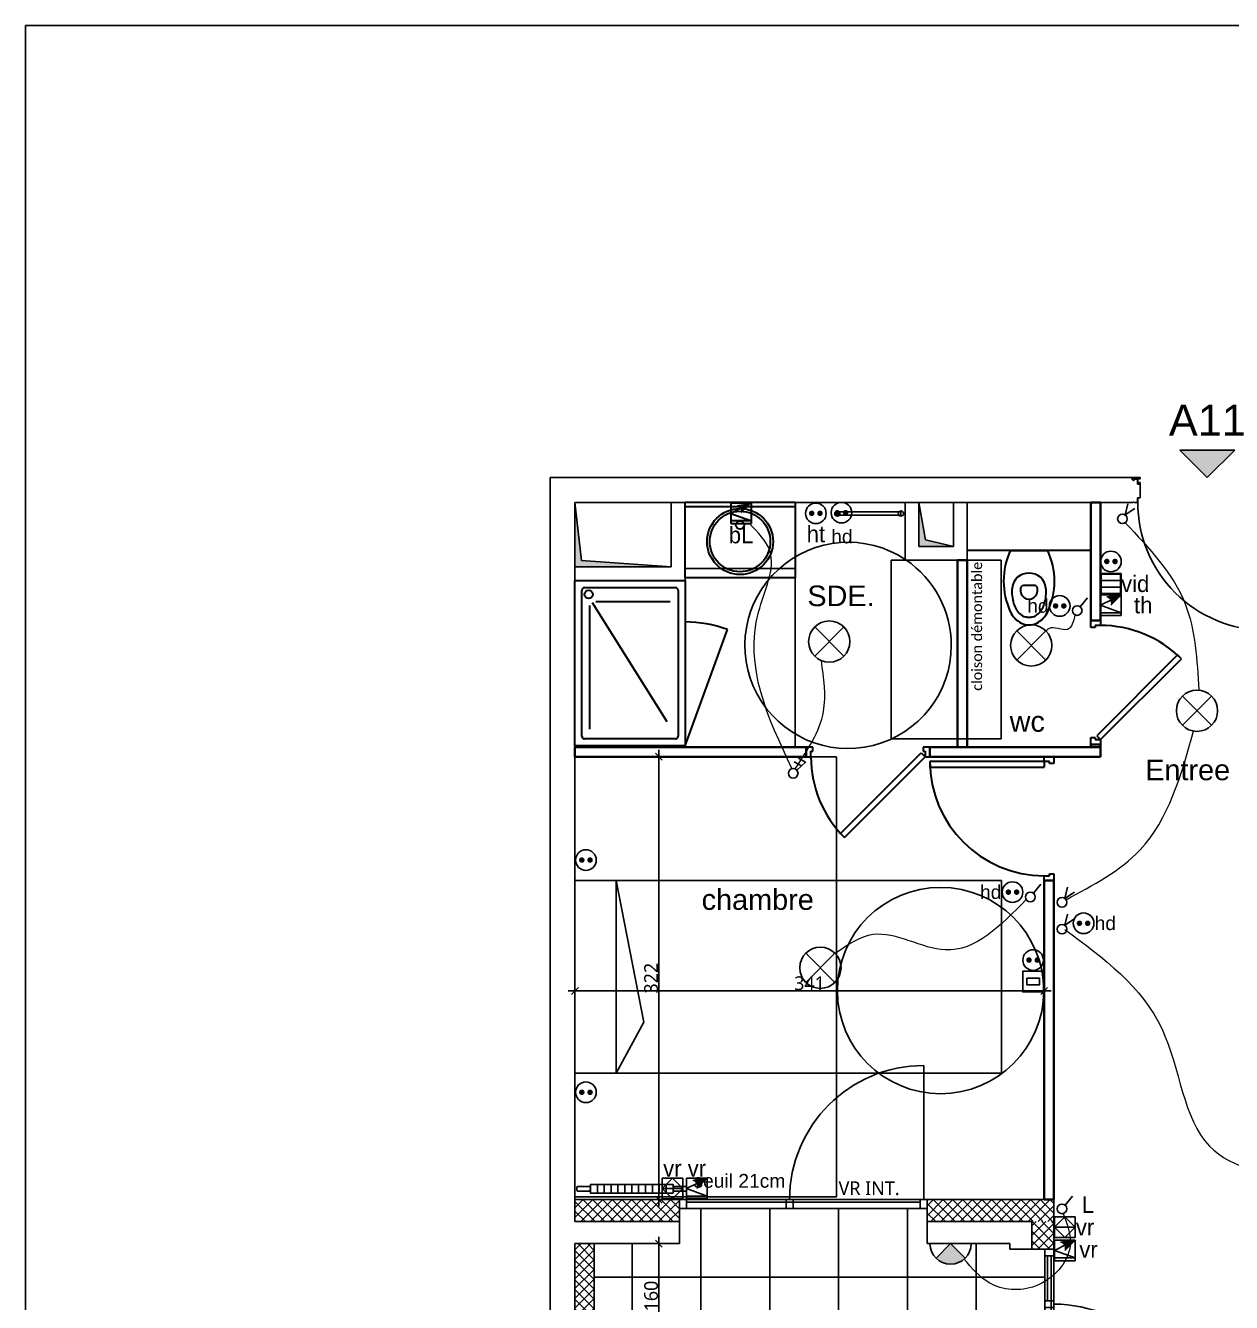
# Model space of a CAD drawing. Header units: centimetres. Extents: x -1838 to 162, y -111 to 1332.
# Drawn here: x -1838 to -961, y 403 to 1332 of the extents above; entities that cross this region are included whole.
import ezdxf

# ---------------------------------------------------------------- set-up
doc = ezdxf.new("R2010")
doc.units = ezdxf.units.CM
for name, color, linetype, lineweight in [('CHAUFFAGE_CHAUFFAGE_MOD', 102, 'Continuous', 25), ('CLOISONS_CLOISONS72_MOD', 114, 'Continuous', 35), ('COTATIONS_COTATIONS_MOD', 7, 'Continuous', 35), ('ELECTRICITE_APPEXT_MOD', 102, 'Continuous', 25), ('ELECTRICITE_INTERDOUBLE_MOD', 102, 'Continuous', 25), ('ELECTRICITE_INTERLUM_MOD', 102, 'Continuous', 25), ('ELECTRICITE_INTERSIMPLE_MOD', 102, 'Continuous', 25), ('ELECTRICITE_INTERVV_MOD', 102, 'Continuous', 25), ('ELECTRICITE_LIAISONS_MOD', 102, 'Continuous', 25), ('ELECTRICITE_LUM_MOD', 102, 'Continuous', 25), ('ELECTRICITE_PRISES16A_MOD', 102, 'Continuous', 25), ('ELECTRICITE_PRISES16AHT_MOD', 102, 'Continuous', 25), ('ELECTRICITE_PRISESTEL_MOD', 102, 'Continuous', 25), ('ELECTRICITE_VIDEOPHONE_MOD', 102, 'Continuous', 25), ('ELECTRICITE_VOLETROULRADIO_MOD', 102, 'Continuous', 25), ('FDPLAN_FDPLAN_FIX', 8, 'Continuous', 25), ('MENUISERIES_PORTES_MOD', 114, 'Continuous', 30), ('PLOMBERIE_BAC_80120_MOD', 114, 'Continuous', 30), ('PLOMBERIE_MEUBLEVASQUE_MOD', 114, 'Continuous', 30), ('PLOMBERIE_THERMO_MOD', 114, 'Continuous', 25), ('PLOMBERIE_WCSUSP_MOD', 114, 'Continuous', 30)]:
    doc.layers.add(name, color=color, linetype=linetype, lineweight=lineweight)
doc.layers.add('ELECTRICITE_PRISE16AHAND_MOD', color=102, linetype='Continuous')
doc.styles.add('Arial', font='arial.ttf', dxfattribs={"height": 10})
doc.styles.add('Arial_1', font='arial.ttf', dxfattribs={"height": 7.5})
doc.styles.add('Calibri', font='calibri.ttf', dxfattribs={"height": 7.5})
doc.styles.add('prlm-elec-cfa', font='comic.ttf', dxfattribs={"height": 0.12})
doc.styles.add('prlm-elec-cfo', font='comic.ttf', dxfattribs={"height": 0.12})
doc.styles.add('Trebuchet MS', font='trebuc.ttf', dxfattribs={"height": 10})
doc.dimstyles.new('Cotes_linéaires_1', dxfattribs={"dimscale": 30.48, "dimtxt": 0.103095, "dimasz": 0.164042, "dimexe": 0.164042, "dimexo": 0.0625, "dimgap": 0.016404, "dimtad": 1, "dimdec": 0, "dimlfac": 100, "dimzin": 0, "dimdsep": 46, "dimtxsty": 'Trebuchet MS', "dimblk1": 'OBLIQUE', "dimblk2": 'OBLIQUE', "dimsah": 1, "dimcen": 0.09, "dimdle": 0.164042, "dimazin": 0, "dimtfac": 1, "dimtdec": 4, "dimtix": 1, "dimtmove": 0, "dimatfit": 3, "dimfxl": 1, "dimtvp": 1, "dimtolj": 1, "dimtzin": 0, "dimarcsym": 0})
doc.dimstyles.new('Cotes_linéaires_6', dxfattribs={"dimscale": 30.48, "dimtxt": 0.103095, "dimasz": 0.164042, "dimexe": 0.164042, "dimexo": 0.0625, "dimgap": 0.016404, "dimtad": 1, "dimdec": 0, "dimlfac": 100, "dimzin": 0, "dimdsep": 46, "dimtxsty": 'Trebuchet MS', "dimblk1": 'OBLIQUE', "dimblk2": 'OBLIQUE', "dimsah": 1, "dimcen": 0.09, "dimdle": 0.164042, "dimazin": 0, "dimtfac": 1, "dimtdec": 4, "dimtix": 1, "dimtmove": 0, "dimatfit": 3, "dimfxl": 1, "dimtvp": 1, "dimtolj": 1, "dimtzin": 0, "dimarcsym": 0})

# ---------------------------------------------------------------- blocks, each defined once
blk = doc.blocks.new('HB-Simple - 930 x 2040 mm-366041-A_B-Niveau 1 - 1_50')
at = {"layer": 'FDPLAN_FDPLAN_FIX'}
for p, q in [((-0.4995, 0.08), (-0.4955, 0.076)), ((-0.4955, 0.078), (-0.4975, 0.08)), ((-0.4935, 0.08), (-0.4955, 0.078)), ((-0.4955, 0.076), (-0.4915, 0.08)), ((-0.4665, 0.08), (-0.4665, 0.078)), ((-0.4665, 0.053), (-0.4485, 0.053)), ((-0.465, 0.055), (-0.465, 0.08)), ((-0.4475, 0.055), (-0.465, 0.055)), ((-0.4485, 0.053), (-0.4485, 0.043)), ((-0.4465, 0.054), (-0.4475, 0.055)), ((-0.4465, -0.049), (-0.4465, 0.054)), ((0.4475, 0.055), (0.4465, 0.054)), ((0.4465, 0.054), (0.4465, -0.049)), ((0.465, 0.055), (0.4475, 0.055)), ((0.4485, 0.043), (0.4485, 0.053)), ((0.4485, 0.053), (0.4665, 0.053)), ((0.465, 0.08), (0.465, 0.055)), ((0.4665, 0.078), (0.4665, 0.08)), ((0.4915, 0.08), (0.4955, 0.076)), ((0.4955, 0.078), (0.4935, 0.08)), ((0.4955, 0.076), (0.4995, 0.08)), ((0.4975, 0.08), (0.4955, 0.078)), ((-0.4665, -0.09), (-0.4655, -0.09)), ((-0.4655, -0.09), (-0.465, -0.089)), ((-0.465, -0.089), (-0.465, -0.058)), ((-0.4485, -0.05), (-0.4475, -0.05)), ((-0.4475, -0.05), (-0.4465, -0.049)), ((0.425, -0.09), (0.465, -0.09)), ((0.425, -1.02), (0.425, -0.09)), ((0.4465, -0.049), (0.4475, -0.05)), ((0.4475, -0.05), (0.4485, -0.05)), ((0.465, -0.058), (0.465, -0.089)), ((0.465, -0.089), (0.4655, -0.09)), ((0.465, -0.09), (0.465, -1.02)), ((0.4655, -0.09), (0.4665, -0.09)), ((0.465, -1.02), (0.425, -1.02))]:
    blk.add_line(p, q, dxfattribs=at)
blk.add_arc((0.465, -0.09), 0.93, 179.9692, 270, dxfattribs=at)
blk = doc.blocks.new('porte Fenêtre _VR int - porte Fenêtre _VR int-3483252-A_B-Niveau 1 - 1_50')
at = {"layer": 'FDPLAN_FDPLAN_FIX'}
for p, q in [((0.875, 0.16), (0.875, 1.135)), ((-0.9, 0.16), (-0.85, 0.16)), ((-0.9, 0.16), (-0.9, 0.0953)), ((-0.85, 0.0953), (-0.9, 0.0953)), ((-0.85, 0.16), (-0.85, 0.0953)), ((-0.85, 0.1402), (-0.85, 0.16)), ((-0.85, 0.16), (0.85, 0.16)), ((0.85, 0.1402), (-0.85, 0.1402)), ((-0.85, 0.0953), (-0.125, 0.0953)), ((-0.125, 0.0953), (-0.125, 0.16)), ((-0.125, 0.16), (-0.075, 0.16)), ((-0.075, 0.0953), (-0.125, 0.0953)), ((-0.075, 0.16), (-0.075, 0.0953)), ((-0.075, 0.0953), (0.85, 0.0953)), ((0.85, 0.0953), (0.85, 0.16)), ((0.85, 0.16), (0.9, 0.16)), ((0.85, 0.16), (0.85, 0.1402)), ((0.9, 0.0953), (0.85, 0.0953)), ((0.9, 0.16), (0.9, 0.0953))]:
    blk.add_line(p, q, dxfattribs=at)
blk.add_arc((0.875, 0.16), 0.975, 90, 180, dxfattribs=at)
blk = doc.blocks.new('LIT PMR 90 - LIT PMR 90-V22-A_B-Niveau 1 - 1_50')
at = {"layer": 'FDPLAN_FDPLAN_FIX'}
for p, q in [((0.9, 1.9), (0.9, 3.1)), ((0.9, 3.1), (2.3, 3.1)), ((2.3, 1.9), (2.3, 3.1)), ((0, 0), (0, 1.9)), ((0, 1.9), (0.9, 1.9)), ((0.9, 1.9), (2.3, 1.9)), ((0.9, 1.9), (0.9, 0)), ((2.3, 1.9), (3.2, 1.9)), ((2.3, 1.9), (2.3, 0)), ((3.2, 1.9), (3.2, 0)), ((0.9, 0.3), (1.9289, 0.5)), ((2.3, 0.3), (1.9289, 0.5)), ((0.9, 0.3), (2.3, 0.3)), ((0.9, 0), (0, 0)), ((2.3, 0), (0.9, 0)), ((3.2, 0), (2.3, 0))]:
    blk.add_line(p, q, dxfattribs=at)
blk = doc.blocks.new('PMR Giration - PMR Giration-978195-A_B-Niveau 1 - 1_50')
at = {"layer": 'FDPLAN_FDPLAN_FIX'}
blk.add_circle((0, 0), 0.75, dxfattribs=at)
blk = doc.blocks.new('LAVABO - LAVABO-V23-A_B-Niveau 1 - 1_50')
at = {"layer": 'PLOMBERIE_MEUBLEVASQUE_MOD'}
for p, q in [((0, 0), (0, 0.55)), ((0, 0.55), (0.8, 0.55)), ((0.8, 0.55), (0.8, 0)), ((0.8, 0.03), (0, 0.03)), ((0, 0), (0.8, 0))]:
    blk.add_line(p, q, dxfattribs=at)
for centre, radius in [((0.4, 0.285), 0.24), ((0.4, 0.285), 0.22), ((0.4, 0.165), 0.03)]:
    blk.add_circle(centre, radius, dxfattribs=at)
blk = doc.blocks.new('PMR Giration - PMR Giration-V24-A_B-Niveau 1 - 1_50')
at = {"layer": 'FDPLAN_FDPLAN_FIX'}
for start, end in [(56.32055, 360), (360, 55.95084)]:
    blk.add_arc((0, 0), 0.75, start, end, dxfattribs=at)
blk = doc.blocks.new('DOUCHE 80x120cm - DOUCHE 80x120cm-V28-A_B-Niveau 1 - 1_50')
at = {"layer": 'PLOMBERIE_BAC_80120_MOD'}
for p, q in [((0, 1.2), (-0.3078, 0.3543)), ((0, 0), (0, 1.2)), ((0, 1.2), (0.8, 1.2)), ((0.05, 0.07), (0.05, 1.13)), ((0.07, 1.15), (0.73, 1.15)), ((0.75, 1.13), (0.75, 0.07)), ((0.8, 1.2), (0.8, 0)), ((0.1303, 1.0256), (0.6725, 0.1616)), ((0.6919, 1.08), (0.6919, 0.18)), ((0.1076, 0.1522), (0.6476, 0.1522)), ((0, 0), (0.8, 0)), ((0.73, 0.05), (0.07, 0.05))]:
    blk.add_line(p, q, dxfattribs=at)
blk.add_circle((0.6999, 0.0996), 0.03, dxfattribs=at)
for centre, radius, start, end in [((0.07, 1.13), 0.02, 90, 180), ((0.73, 1.13), 0.02, 0, 90), ((0, 1.2), 0.9, 250, 270), ((0.07, 0.07), 0.02, 180, 270), ((0.73, 0.07), 0.02, 270, 0)]:
    blk.add_arc(centre, radius, start, end, dxfattribs=at)
blk = doc.blocks.new('Int_ Simple - PP _0_83m x 2_04m_-986942-A_B-Niveau 1 - 1_50')
at = {"layer": 'MENUISERIES_PORTES_MOD'}
for p, q in [((0.38, 0.865), (0.34, 0.865)), ((0.34, 0.865), (0.34, 0.035)), ((0.38, 0.035), (0.38, 0.865)), ((-0.485, 0.035), (-0.45, 0.035)), ((-0.485, 0.035), (-0.485, -0.035)), ((-0.45, 0.035), (-0.45, -0.005)), ((0.38, 0.035), (0.34, 0.035)), ((0.38, 0.035), (0.415, 0.035)), ((0.38, -0.005), (0.38, 0.035)), ((0.415, 0.035), (0.415, -0.035)), ((-0.435, -0.035), (-0.485, -0.035)), ((-0.45, -0.005), (-0.435, -0.005)), ((-0.435, -0.005), (-0.435, -0.035)), ((0.365, -0.005), (0.38, -0.005)), ((0.365, -0.035), (0.365, -0.005)), ((0.415, -0.035), (0.365, -0.035))]:
    blk.add_line(p, q, dxfattribs=at)
blk.add_arc((0.38, 0.035), 0.83, 90, 180, dxfattribs=at)
blk = doc.blocks.new('WC suspendu - 03 - 540 x 370mm-V33-A_B-Niveau 1 - 1_50')
at = {"layer": 'PLOMBERIE_WCSUSP_MOD'}
for p, q in [((0.0638, 0.4709), (0.0638, 0.4504)), ((0.1862, 0.4504), (0.1862, 0.4709)), ((0.0838, 0.4304), (0.1662, 0.4304)), ((0.2608, 0.175), (-0.0108, 0.175))]:
    blk.add_line(p, q, dxfattribs=at)
for centre, radius, start, end in [((0.1506, 0.5458), 0.1778, 117.70629, 155.20056), ((0.1125, 0.5823), 0.0764, 100.33782, 135.00054), ((0.1172, 0.6093), 0.106, 85.78569, 117.70629), ((0.1335, 0.4669), 0.1937, 92.52303, 100.33782), ((0.1328, 0.6093), 0.106, 62.29371, 94.21431), ((0.1165, 0.4669), 0.1937, 79.66218, 87.47697), ((0.1375, 0.5823), 0.0764, 44.99946, 79.66218), ((0.0994, 0.5458), 0.1778, 24.79944, 62.29371), ((0.4711, 0.3977), 0.5309, 155.20056, 204.79944), ((0.2938, 0.4762), 0.293, 163.32563, 185.52703), ((0.1864, 0.5084), 0.181, 135.00054, 163.32563), ((0.0636, 0.5084), 0.181, 16.67437, 44.99946), ((-0.0438, 0.4762), 0.293, 354.47297, 16.67437), ((-0.2211, 0.3977), 0.5309, 335.20056, 24.79944), ((0.1138, 0.4709), 0.05, 157.46709, 180), ((0.125, 0.4662), 0.0621, 22.53291, 157.46709), ((0.1362, 0.4709), 0.05, 360, 22.53291), ((0.1212, 0.4595), 0.1197, 185.52703, 271.81904), ((0.0838, 0.4504), 0.02, 180, 270), ((0.1288, 0.4595), 0.1197, 268.18096, 354.47297), ((0.1662, 0.4504), 0.02, 270, 360)]:
    blk.add_arc(centre, radius, start, end, dxfattribs=at)
blk = doc.blocks.new('Int_ Simple - PP _0_83m x 2_04m_-986956-A_B-Niveau 1 - 1_50')
at = {"layer": 'MENUISERIES_PORTES_MOD'}
for p, q in [((-0.2069, 0.6219), (-0.2352, 0.5936)), ((-0.2352, 0.5936), (0.3517, 0.0067)), ((0.38, 0.035), (-0.2069, 0.6219)), ((-0.485, 0.035), (-0.45, 0.035)), ((-0.485, 0.035), (-0.485, -0.035)), ((-0.45, 0.035), (-0.45, -0.005)), ((0.3517, 0.0067), (0.38, 0.035)), ((0.38, 0.035), (0.415, 0.035)), ((0.38, -0.005), (0.38, 0.035)), ((0.415, 0.035), (0.415, -0.035)), ((-0.435, -0.035), (-0.485, -0.035)), ((-0.45, -0.005), (-0.435, -0.005)), ((-0.435, -0.005), (-0.435, -0.035)), ((0.365, -0.005), (0.38, -0.005)), ((0.365, -0.035), (0.365, -0.005)), ((0.415, -0.035), (0.365, -0.035))]:
    blk.add_line(p, q, dxfattribs=at)
blk.add_arc((0.38, 0.035), 0.83, 135, 179.9999, dxfattribs=at)
blk = doc.blocks.new('Int_ Simple - PP _0_83m x 2_04m_-986892-A_B-Niveau 1 - 1_50')
at = {"layer": 'MENUISERIES_PORTES_MOD'}
for p, q in [((-0.435, 0.035), (-0.485, 0.035)), ((-0.45, -0.035), (-0.45, 0.005)), ((-0.45, 0.005), (-0.435, 0.005)), ((-0.435, 0.005), (-0.435, 0.035)), ((0.415, 0.035), (0.365, 0.035)), ((0.365, 0.035), (0.365, 0.005)), ((0.365, 0.005), (0.38, 0.005)), ((0.38, 0.005), (0.38, -0.035)), ((-0.485, -0.035), (-0.45, -0.035)), ((-0.2352, -0.5936), (0.3517, -0.0067)), ((0.38, -0.035), (-0.2069, -0.6219)), ((0.3517, -0.0067), (0.38, -0.035)), ((0.38, -0.035), (0.415, -0.035)), ((-0.2069, -0.6219), (-0.2352, -0.5936))]:
    blk.add_line(p, q, dxfattribs=at)
blk.add_arc((0.38, -0.035), 0.83, 180.0001, 225, dxfattribs=at)
blk = doc.blocks.new('gaine - gaine-2713952-A_B-Niveau 1 - 1_50')
at = {"layer": 'FDPLAN_FDPLAN_FIX'}
for p in [(0, 0.47), (0.7, 0)]:
    blk.add_line(p, (0.0483, 0.0483), dxfattribs=at)
blk = doc.blocks.new('PMR Zone 80x130 - PMR Zone 80x130-V39-A_B-Niveau 1 - 1_50')
at = {"layer": 'FDPLAN_FDPLAN_FIX'}
for p, q in [((0, 0), (0, 1.3)), ((0.8, 1.3), (0, 1.3)), ((0.8, 1.3), (0.8, 0)), ((0.8, 0), (0, 0))]:
    blk.add_line(p, q, dxfattribs=at)
blk = doc.blocks.new('_Oblique')
at = {"color": 0, "linetype": 'ByBlock', "lineweight": -2}
blk.add_line((-0.5, -0.5), (0.5, 0.5), dxfattribs=at)
blk = doc.blocks.new('*D53')
at = {"layer": 'COTATIONS_COTATIONS_MOD', "color": 0, "lineweight": -2, "transparency": 16777216}
for p, q in [((-1438.59, 633.07), (-1438.59, 624.97)), ((-1097.59, 633.07), (-1097.59, 624.97)), ((-1443.59, 629.97), (-1092.59, 629.97))]:
    blk.add_line(p, q, dxfattribs=at)
at = {"layer": 'Defpoints', "color": 0, "transparency": 16777216}
for p in [(-1438.59, 634.97), (-1097.59, 634.97), (-1097.59, 629.97)]:
    blk.add_point(p, dxfattribs=at)
at = {"layer": 'COTATIONS_COTATIONS_MOD', "color": 0, "lineweight": -2, "transparency": 16777216, "xscale": 5, "yscale": 5, "zscale": 5, "rotation": 180}
blk.add_blockref('_Oblique', (-1438.59, 629.97), dxfattribs=at)
at = {"layer": 'COTATIONS_COTATIONS_MOD', "color": 0, "lineweight": -2, "transparency": 16777216, "xscale": 5, "yscale": 5, "zscale": 5}
blk.add_blockref('_Oblique', (-1097.59, 629.97), dxfattribs=at)
at = {"layer": 'COTATIONS_COTATIONS_MOD', "color": 0, "transparency": 16777216, "insert": (-1268.09, 635.56), "char_height": 10, "width": 26.4203, "attachment_point": 5, "style": 'Trebuchet MS'}
blk.add_mtext('\\A1;341', dxfattribs=at)
blk = doc.blocks.new('*D55')
at = {"layer": 'COTATIONS_COTATIONS_MOD', "color": 0, "lineweight": -2, "transparency": 16777216}
for p, q in [((-1380.69, 446.27), (-1372.6, 446.27)), ((-1377.6, 281.27), (-1377.6, 451.27)), ((-1380.69, 286.27), (-1372.6, 286.27))]:
    blk.add_line(p, q, dxfattribs=at)
at = {"layer": 'Defpoints', "color": 0, "transparency": 16777216}
for p in [(-1382.6, 446.27), (-1377.6, 446.27), (-1382.6, 286.27)]:
    blk.add_point(p, dxfattribs=at)
at = {"layer": 'COTATIONS_COTATIONS_MOD', "color": 0, "lineweight": -2, "transparency": 16777216, "xscale": 5, "yscale": 5, "zscale": 5}
for p, rotation in [((-1377.6, 446.27), 90), ((-1377.6, 286.27), 270)]:
    blk.add_blockref('_Oblique', p, dxfattribs=dict(at, rotation=rotation))
at = {"layer": 'COTATIONS_COTATIONS_MOD', "color": 0, "transparency": 16777216, "insert": (-1383.2, 408.14), "char_height": 10, "width": 26.4203, "attachment_point": 5, "rotation": 90, "style": 'Trebuchet MS'}
blk.add_mtext('\\A1;160', dxfattribs=at)
blk = doc.blocks.new('*D56')
at = {"layer": 'COTATIONS_COTATIONS_MOD', "color": 0, "lineweight": -2, "transparency": 16777216}
for p, q in [((-1380.69, 800.27), (-1372.6, 800.27)), ((-1377.6, 473.27), (-1377.6, 805.27)), ((-1380.69, 478.27), (-1372.6, 478.27))]:
    blk.add_line(p, q, dxfattribs=at)
at = {"layer": 'Defpoints', "color": 0, "transparency": 16777216}
for p in [(-1382.6, 800.27), (-1377.6, 800.27), (-1382.6, 478.27)]:
    blk.add_point(p, dxfattribs=at)
at = {"layer": 'COTATIONS_COTATIONS_MOD', "color": 0, "lineweight": -2, "transparency": 16777216, "xscale": 5, "yscale": 5, "zscale": 5}
for p, rotation in [((-1377.6, 800.27), 90), ((-1377.6, 478.27), 270)]:
    blk.add_blockref('_Oblique', p, dxfattribs=dict(at, rotation=rotation))
at = {"layer": 'COTATIONS_COTATIONS_MOD', "color": 0, "transparency": 16777216, "insert": (-1383.19, 639.27), "char_height": 10, "width": 26.4203, "attachment_point": 5, "rotation": 90, "style": 'Trebuchet MS'}
blk.add_mtext('\\A1;322', dxfattribs=at)
blk = doc.blocks.new('porte Fenêtre _VR int - porte Fenêtre _VR int-3483250-A_B-Niveau 1 - 1_50')
at = {"layer": 'FDPLAN_FDPLAN_FIX'}
for p, q in [((0.675, 0.16), (0.675, 1.135)), ((-0.7, 0.16), (-0.65, 0.16)), ((-0.65, 0.0953), (-0.7, 0.0953)), ((-0.65, 0.16), (-0.65, 0.0953)), ((-0.65, 0.1402), (-0.65, 0.16)), ((-0.65, 0.16), (0.65, 0.16)), ((0.65, 0.1402), (-0.65, 0.1402)), ((-0.65, 0.0953), (-0.325, 0.0953)), ((-0.325, 0.0953), (-0.325, 0.16)), ((-0.325, 0.16), (-0.275, 0.16)), ((-0.275, 0.0953), (-0.325, 0.0953)), ((-0.275, 0.16), (-0.275, 0.0953)), ((-0.275, 0.0953), (0.65, 0.0953)), ((0.65, 0.0953), (0.65, 0.16)), ((0.65, 0.16), (0.7, 0.16)), ((0.65, 0.16), (0.65, 0.1402)), ((0.7, 0.0953), (0.65, 0.0953))]:
    blk.add_line(p, q, dxfattribs=at)
blk.add_arc((0.675, 0.16), 0.975, 90, 180, dxfattribs=at)
blk = doc.blocks.new('gaine - gaine-2713783-A_B-Niveau 1 - 1_50')
at = {"layer": 'FDPLAN_FDPLAN_FIX'}
for p in [(0, 0.32), (0.25, 0)]:
    blk.add_line(p, (0.0483, 0.0483), dxfattribs=at)
blk = doc.blocks.new('xo.PTCE')
at = {"color": 0, "ltscale": 0.01}
for points in [[(-0.1061, 0.1061), (0.1061, -0.1061)], [(0.1061, 0.1061), (-0.1061, -0.1061)]]:
    blk.add_lwpolyline(points, dxfattribs=at)
at = {"color": 0, "linetype": 'ByBlock', "ltscale": 0.01}
blk.add_circle((0, 0), 0.15, dxfattribs=at)
blk = doc.blocks.new('xo.LUM1')
at = {"linetype": 'ByBlock', "lineweight": 5, "ltscale": 0.01}
blk.add_hatch(color=0, dxfattribs=at).paths.add_polyline_path([(0.1061, 0.1061, 0.414214), (-0.1061, 0.1061), (0, 0)])
at = {"color": 0, "linetype": 'ByBlock', "lineweight": -2, "ltscale": 0.01, "flags": 128}
blk.add_lwpolyline([(0.15, 0, 1), (-0.15, 0)], format="xyb", close=True, dxfattribs=at)
at = {"color": 0, "ltscale": 0.01}
blk.add_lwpolyline([(-0.1061, 0.1061), (0, 0), (0.1061, 0.1061)], dxfattribs=at)
blk = doc.blocks.new('xo.SA')
at = {"color": 0, "ltscale": 0.01}
blk.add_lwpolyline([(0.002, -0.0128), (0.055, 0.0528)], dxfattribs=at)
blk.add_circle((-0.02, -0.04), 0.035, dxfattribs=at)
blk = doc.blocks.new('xo.VV')
at = {"color": 0, "ltscale": 0.01}
blk.add_lwpolyline([(0.0695, 0.0342), (0.0001, -0.0113), (0.0191, 0.0695)], dxfattribs=at)
blk.add_circle((-0.02, -0.04), 0.035, dxfattribs=at)
blk = doc.blocks.new('xo.SA-LUM')
at = {"color": 0, "ltscale": 0.01}
blk.add_lwpolyline([(0.002, -0.0128), (0.055, 0.0528)], dxfattribs=at)
blk.add_circle((-0.02, -0.04), 0.035, dxfattribs=at)
blk = doc.blocks.new('xo.DA')
at = {"color": 0, "ltscale": 0.01}
for points in [[(0.0405, 0.0139), (-0.0117, 0.0434)], [(0.0061, -0.0167), (0.0704, 0.0405), (0.0181, 0.0701)]]:
    blk.add_lwpolyline(points, dxfattribs=at)
blk.add_circle((-0.02, -0.04), 0.035, dxfattribs=at)
blk = doc.blocks.new('xo.REGG-11H-750-12')
at = {"color": 0, "linetype": 'ByBlock', "lineweight": -2, "ltscale": 0.01, "flags": 128}
for points in [[(-0.3051, 0.042), (-0.3949, 0.042, -0.308535), (-0.3949, 0.075), (-0.3051, 0.075, -0.308535)], [(0.3051, 0.042), (0.3949, 0.042, 0.308535), (0.3949, 0.075), (0.3051, 0.075, 0.308535)]]:
    blk.add_lwpolyline(points, format="xyb", close=True, dxfattribs=at)
for points in [[(-0.3, 0.09), (-0.25, 0.09), (-0.25, 0.027), (-0.3, 0.027)], [(-0.25, 0.09), (-0.2, 0.09), (-0.2, 0.027), (-0.25, 0.027)], [(-0.2, 0.09), (-0.15, 0.09), (-0.15, 0.027), (-0.2, 0.027)], [(-0.15, 0.09), (-0.1, 0.09), (-0.1, 0.027), (-0.15, 0.027)], [(-0.1, 0.09), (-0.05, 0.09), (-0.05, 0.027), (-0.1, 0.027)], [(-0.05, 0.09), (0, 0.09), (0, 0.027), (-0.05, 0.027)], [(0, 0.09), (0.05, 0.09), (0.05, 0.027), (0, 0.027)], [(0.05, 0.09), (0.1, 0.09), (0.1, 0.027), (0.05, 0.027)], [(0.1, 0.09), (0.15, 0.09), (0.15, 0.027), (0.1, 0.027)], [(0.15, 0.09), (0.2, 0.09), (0.2, 0.027), (0.15, 0.027)], [(0.2, 0.09), (0.25, 0.09), (0.25, 0.027), (0.2, 0.027)], [(0.25, 0.09), (0.3, 0.09), (0.3, 0.027), (0.25, 0.027)]]:
    blk.add_lwpolyline(points, close=True, dxfattribs=at)
blk.add_lwpolyline([(-0.3, 0), (0.3, 0)], dxfattribs=at)
blk = doc.blocks.new('xo.BP-VR')
at = {"color": 0, "ltscale": 0.01}
for p, q in [((-0.075, 0), (0, 0.075)), ((0, -0.075), (-0.075, 0)), ((-0.075, 0), (0.075, 0)), ((0, 0.075), (0.075, 0)), ((0.075, 0), (0, -0.075))]:
    blk.add_line(p, q, dxfattribs=at)
for p, q in [((-0.075, -0.075), (-0.075, 0.075)), ((-0.075, 0.075), (0.075, 0.075)), ((0.075, 0.075), (0.075, -0.075)), ((0.075, -0.075), (-0.075, -0.075))]:
    blk.add_line(p, q)
blk = doc.blocks.new('xo.VR')
at = {"lineweight": 5, "ltscale": 0.01}
blk.add_hatch(color=0, dxfattribs=at).paths.add_polyline_path([(-0.03, 0.06), (-0.001, 0.037), (0, 0), (0.075, 0.075)])
for p, q in [((-0.075, -0.075), (-0.075, 0.075)), ((-0.075, 0.075), (0.075, 0.075)), ((0.075, 0.075), (0.075, -0.075)), ((0.075, -0.075), (-0.075, -0.075))]:
    blk.add_line(p, q)
at = {"color": 0, "ltscale": 0.01}
for p, q in [((0.0095, 0.0423), (-0.075, 0)), ((-0.075, 0), (0.075, -0.055)), ((-0.03, 0.06), (0.075, 0.075)), ((0.075, 0.075), (0, 0)), ((0.075, -0.055), (-0.075, -0.055)), ((-0.075, -0.055), (-0.075, -0.075)), ((-0.075, -0.075), (0.075, -0.075))]:
    blk.add_line(p, q, dxfattribs=at)
blk = doc.blocks.new('xo.PCHD')
at = {"color": 0, "linetype": 'ByBlock', "lineweight": 5, "ltscale": 0.01, "const_width": 0.02}
for points in [[(-0.04, 0, 1), (-0.02, 0, 1)], [(0.02, 0, 1), (0.04, 0, 1)]]:
    blk.add_lwpolyline(points, format="xyb", close=True, dxfattribs=at)
at = {"color": 0, "linetype": 'ByBlock', "lineweight": -2, "ltscale": 0.01}
blk.add_circle((0, 0), 0.075, dxfattribs=at)
blk = doc.blocks.new('xo.VID')
at = {"color": 0, "linetype": 'ByBlock', "lineweight": -2, "ltscale": 0.01}
for p, q in [((-0.075, 0.075), (0.075, 0.075)), ((-0.075, -0.075), (-0.075, 0.075)), ((0.075, 0.075), (0.075, -0.075)), ((0.075, -0.075), (-0.075, -0.075))]:
    blk.add_line(p, q, dxfattribs=at)
at = {"color": 0, "ltscale": 0.01}
for p, q in [((-0.075, 0.025), (0.075, 0.025)), ((-0.075, -0.025), (0.075, -0.025))]:
    blk.add_line(p, q, dxfattribs=at)
for p, q in [((-0.07, -0.07), (-0.07, 0.07)), ((-0.07, 0.07), (0.07, 0.07)), ((0.07, 0.07), (0.07, -0.07)), ((0.07, -0.07), (-0.07, -0.07))]:
    blk.add_line(p, q)
blk = doc.blocks.new('xo.TH')
at = {"lineweight": 5, "ltscale": 0.01}
blk.add_hatch(color=0, dxfattribs=at).paths.add_polyline_path([(-0.03, 0.06), (-0.001, 0.037), (0, 0), (0.075, 0.075)])
for p, q in [((0.075, 0.075), (-0.075, 0.075)), ((-0.075, 0.075), (-0.075, -0.075)), ((0.075, -0.075), (0.075, 0.075)), ((-0.075, -0.075), (0.075, -0.075))]:
    blk.add_line(p, q)
at = {"color": 0, "ltscale": 0.01}
for p, q in [((0.0095, 0.0423), (-0.075, 0)), ((-0.075, 0), (0.075, -0.055)), ((-0.03, 0.06), (0.075, 0.075)), ((0.075, 0.075), (0, 0)), ((0.075, -0.055), (-0.075, -0.055)), ((-0.075, -0.055), (-0.075, -0.075)), ((-0.075, -0.075), (0.075, -0.075))]:
    blk.add_line(p, q, dxfattribs=at)
blk = doc.blocks.new('xo.ATOLLSPA-0571')
at = {"color": 0, "ltscale": 0.01}
blk.add_lwpolyline([(-0.25, 0), (0.25, 0)], dxfattribs=at)
blk.add_lwpolyline([(-0.231, 0.0928), (0.231, 0.0928), (0.231, 0.0672), (-0.231, 0.0672)], close=True, dxfattribs=at)
for centre in [(-0.231, 0.08), (0.231, 0.08)]:
    blk.add_circle(centre, 0.019, dxfattribs=at)
blk = doc.blocks.new('xo.RJ45')
at = {"color": 0, "linetype": 'ByBlock', "lineweight": -2, "ltscale": 0.01, "flags": 128}
blk.add_lwpolyline([(-0.075, 0.075), (0.075, 0.075), (0.075, -0.075), (-0.075, -0.075)], close=True, dxfattribs=at)
at = {"color": 0, "linetype": 'ByBlock', "lineweight": -2, "ltscale": 0.01}
blk.add_lwpolyline([(-0.045, 0.025), (0.045, 0.025), (0.045, -0.025), (-0.045, -0.025)], close=True, dxfattribs=at)
blk = doc.blocks.new('xo.PC')
at = {"color": 0, "linetype": 'ByBlock', "lineweight": 5, "ltscale": 0.01, "const_width": 0.02}
for points in [[(-0.04, 0, 1), (-0.02, 0, 1)], [(0.02, 0, 1), (0.04, 0, 1)]]:
    blk.add_lwpolyline(points, format="xyb", close=True, dxfattribs=at)
at = {"color": 0, "linetype": 'ByBlock', "lineweight": -2, "ltscale": 0.01}
blk.add_circle((0, 0), 0.075, dxfattribs=at)
blk = doc.blocks.new('xo.PCHT')
at = {"color": 0, "linetype": 'ByBlock', "lineweight": 5, "ltscale": 0.01, "const_width": 0.02}
for points in [[(-0.04, 0, 1), (-0.02, 0, 1)], [(0.02, 0, 1), (0.04, 0, 1)]]:
    blk.add_lwpolyline(points, format="xyb", close=True, dxfattribs=at)
at = {"color": 0, "linetype": 'ByBlock', "lineweight": -2, "ltscale": 0.01}
blk.add_circle((0, 0), 0.075, dxfattribs=at)
blk = doc.blocks.new('xo.BL')
at = {"lineweight": 5, "ltscale": 0.01}
blk.add_hatch(color=0, dxfattribs=at).paths.add_polyline_path([(-0.03, 0.06), (-0.001, 0.037), (0, 0), (0.075, 0.075)])
for p, q in [((0.075, 0.075), (-0.075, 0.075)), ((-0.075, 0.075), (-0.075, -0.075)), ((0.075, -0.075), (0.075, 0.075)), ((-0.075, -0.075), (0.075, -0.075))]:
    blk.add_line(p, q)
at = {"color": 0, "ltscale": 0.01}
for p, q in [((0.0095, 0.0423), (-0.075, 0)), ((-0.075, 0), (0.075, -0.055)), ((0.075, -0.055), (-0.075, -0.055)), ((-0.075, -0.055), (-0.075, -0.075)), ((-0.075, -0.075), (0.075, -0.075))]:
    blk.add_line(p, q, dxfattribs=at)

msp = doc.modelspace()

# ---------------------------------------------------------------- hatches: boundary and pattern name
at = {"layer": 'FDPLAN_FDPLAN_FIX'}
msp.add_hatch(color=256, dxfattribs=at).paths.add_polyline_path([(-979.09, 1003.27), (-959.09, 1023.27), (-999.09, 1023.27), (-983.91, 1008.09)], flags=0)
h = msp.add_hatch(color=256, dxfattribs=at)
h.dxf.hatch_style = 1
h.paths.add_polyline_path([(-1433.76, 943.1), (-1438.59, 985.27), (-1438.59, 938.27), (-1368.59, 938.27)])
h = msp.add_hatch(color=256, dxfattribs=at)
h.dxf.hatch_style = 1
h.paths.add_polyline_path([(-1183.76, 958.1), (-1188.59, 985.27), (-1188.59, 953.27), (-1163.59, 953.27)])
h = msp.add_hatch(dxfattribs=at)
h.set_pattern_fill('FP_3', color=256, scale=100, angle=45, style=0, pattern_type=2)
h.set_pattern_definition([(225, (-1273.586, 446.3077), (3.53553, -3.53553), []), (315, (-1273.586, 446.3077), (3.53553, 3.53553), [])])
h.paths.add_polyline_path([(-1158.09, 462.27), (-1090.59, 462.27), (-1090.59, 478.27), (-1182.59, 478.27), (-1182.59, 462.27)], flags=0)
h.paths.add_polyline_path([(-1362.59, 462.27), (-1362.59, 478.27), (-1438.59, 478.27), (-1438.59, 462.27), (-1422.58, 462.27)], flags=0)
h = msp.add_hatch(dxfattribs=at)
h.set_pattern_fill('FP_81', color=256, scale=100, angle=45, style=0, pattern_type=2)
h.set_pattern_definition([(180, (-1147.036, 521.84), (-6e-15, -50), []), (270, (-1147.036, 521.84), (50, 3e-15), [])])
h.paths.add_polyline_path([(-1424.59, 286.27), (-1122.59, 286.27), (-1122.59, 302.27), (-1097.06, 302.27), (-1097.06, 307.27), (-1097.06, 399.77), (-1097.06, 404.77), (-1097.06, 437.27), (-1097.06, 442.27), (-1122.59, 442.27), (-1122.59, 446.27), (-1182.59, 446.27), (-1182.59, 471.8), (-1362.59, 471.8), (-1362.59, 446.27), (-1424.59, 446.27), (-1424.59, 417.25)])
h.paths.add_polyline_path([(-1409.59, 431.27), (-1410.88, 431.44), (-1412.09, 431.94), (-1413.12, 432.74), (-1413.92, 433.77), (-1414.42, 434.98), (-1414.59, 436.27), (-1414.42, 437.57), (-1413.92, 438.77), (-1413.12, 439.81), (-1412.09, 440.6), (-1410.88, 441.1), (-1409.59, 441.27), (-1408.29, 441.1), (-1407.09, 440.6), (-1406.05, 439.81), (-1405.26, 438.77), (-1404.76, 437.57), (-1404.59, 436.27), (-1404.76, 434.98), (-1405.26, 433.77), (-1406.05, 432.74), (-1407.09, 431.94), (-1408.29, 431.44)], flags=16)
h = msp.add_hatch(dxfattribs=at)
h.set_pattern_fill('FP_4', color=256, scale=100, angle=225, style=0, pattern_type=2)
h.set_pattern_definition([(135, (-1122.619, 358.273), (-3.53553, -3.53553), []), (225, (-1122.619, 358.273), (3.53553, -3.53553), [])])
h.paths.add_polyline_path([(-1090.59, 286.27), (-1090.59, 302.27), (-1106.59, 302.27), (-1106.59, 286.27)], flags=0)
h.paths.add_polyline_path([(-1106.59, 442.27), (-1090.59, 442.27), (-1090.59, 462.27), (-1106.59, 462.27), (-1106.59, 446.27)], flags=0)
h = msp.add_hatch(dxfattribs=at)
h.set_pattern_fill('FP_2', color=256, scale=100, angle=225, style=0, pattern_type=2)
h.set_pattern_definition([(135, (-1456.5854, 374.324), (-3.53553, -3.53553), []), (225, (-1456.5854, 374.324), (3.53553, -3.53553), [])])
h.paths.add_polyline_path([(-1424.59, 286.27), (-1424.59, 446.27), (-1438.59, 446.27), (-1438.59, 286.27)], flags=0)

# ---------------------------------------------------------------- linework, layer by layer
msp.add_lwpolyline([(-1837.84, 1331.97), (162.16, 1331.97), (162.16, -110.81), (-1837.84, -110.81)], close=True)
msp.add_lwpolyline([(-1837.84, 1331.97), (162.16, 1331.97), (162.16, -110.81), (-1837.84, -110.81)], close=True)
at = {"layer": 'CLOISONS_CLOISONS72_MOD'}
for p, q in [((-1063.59, 985.27), (-1063.59, 899.27)), ((-1056.59, 985.27), (-1063.59, 985.27)), ((-1056.59, 899.27), (-1056.59, 985.27)), ((-1160.59, 807.27), (-1160.59, 943.27)), ((-1153.59, 943.27), (-1160.59, 943.27)), ((-1153.59, 943.27), (-1153.59, 807.27)), ((-1063.59, 899.27), (-1056.59, 899.27)), ((-1063.59, 809.27), (-1063.59, 807.27)), ((-1063.59, 809.27), (-1056.59, 809.27)), ((-1056.59, 800.27), (-1056.59, 809.27)), ((-1270.59, 807.27), (-1438.59, 807.27)), ((-1438.59, 807.27), (-1438.59, 800.27)), ((-1438.59, 800.27), (-1270.59, 800.27)), ((-1270.59, 800.27), (-1270.59, 807.27)), ((-1056.59, 807.27), (-1180.59, 807.27)), ((-1180.59, 800.27), (-1180.59, 807.27)), ((-1180.59, 800.27), (-1056.59, 800.27)), ((-1097.59, 710.27), (-1097.59, 478.27)), ((-1090.59, 710.27), (-1097.59, 710.27)), ((-1090.59, 478.27), (-1090.59, 710.27)), ((-1097.59, 478.27), (-1090.59, 478.27))]:
    msp.add_line(p, q, dxfattribs=at)
at = {"layer": 'ELECTRICITE_LIAISONS_MOD', "lineweight": 13, "ltscale": 50}
for points, knots in [([(-1280.88, 791.64), (-1298.32, 828.64), (-1322.54, 880), (-1287.98, 945.58), (-1305.6, 963.44), (-1311.84, 969.77)], [0, 0, 0, 0, 116.377191, 161.579298, 186.382001, 186.382001, 186.382001, 186.382001]), ([(-1038.61, 970.46), (-1021.27, 952), (-988.88, 917.51), (-986.43, 870.52), (-985.29, 848.69)], [0, 0, 0, 0, 73.228951, 136.815533, 136.815533, 136.815533, 136.815533]), ([(-1075.18, 903.49), (-1076.31, 898.69), (-1078.75, 888.34), (-1091.74, 896.33), (-1095.64, 892.32), (-1096.23, 891.71)], [0, 0, 0, 0, 11.909039, 25.680059, 28.168648, 28.168648, 28.168648, 28.168648]), ([(-1278.57, 791.47), (-1269.62, 804.92), (-1253.53, 829.1), (-1257.66, 857.56), (-1259.49, 870.17)], [0, 0, 0, 0, 46.506621, 83.550579, 83.550579, 83.550579, 83.550579]), ([(-1081.69, 696.36), (-1061.93, 706.86), (-1013.28, 732.75), (-998.01, 786.82), (-988.95, 818.93)], [0, 0, 0, 0, 64.790044, 159.58592, 159.58592, 159.58592, 159.58592]), ([(-1110.56, 696.46), (-1129.09, 677.61), (-1161.96, 644.19), (-1215.92, 680.47), (-1240.45, 663.41), (-1249.38, 657.2)], [0, 0, 0, 0, 69.371238, 123.027126, 153.729098, 153.729098, 153.729098, 153.729098]), ([(-1082.58, 674.6), (-1054.51, 653.96), (-1001.02, 614.62), (-994.99, 506.13), (-933.4, 495.95), (-905.37, 491.32)], [0, 0, 0, 0, 101.214385, 192.92617, 269.51956, 269.51956, 269.51956, 269.51956]), ([(-1083.83, 468.12), (-1080.9, 460.36), (-1073.15, 439.85), (-1100.55, 409.82), (-1137.28, 413.11), (-1150.18, 428.42), (-1155.71, 434.97)], [0, 0, 0, 0, 23.709452, 62.667091, 96.191374, 121.284605, 121.284605, 121.284605, 121.284605])]:
    msp.add_open_spline(points, degree=3, knots=knots, dxfattribs=at)
at = {"layer": 'FDPLAN_FDPLAN_FIX'}
for p, q in [((-999.09, 1023.27), (-979.09, 1003.27)), ((-959.09, 1023.27), (-999.09, 1023.27)), ((-979.09, 1003.27), (-959.09, 1023.27)), ((-1456.59, 270.27), (-1456.59, 1003.27)), ((-1456.59, 1003.27), (-1027.79, 1003.27)), ((-1027.79, 1003.27), (-1027.79, 1002.27)), ((-1027.79, 1002.27), (-1034.04, 1002.27)), ((-1034.04, 1002.27), (-1032.64, 1000.87)), ((-1031.44, 1002.07), (-1032.64, 1000.87)), ((-1031.44, 1002.07), (-1029.74, 1002.07)), ((-1029.74, 998.57), (-1029.74, 1002.07)), ((-1029.74, 998.57), (-1027.94, 998.57)), ((-1027.94, 988.47), (-1027.94, 998.57)), ((-1438.59, 985.27), (-1438.59, 462.27)), ((-1438.59, 985.27), (-1033.04, 985.27)), ((-1368.59, 938.27), (-1368.59, 985.27)), ((-1358.59, 985.27), (-1358.59, 928.27)), ((-1198.59, 943.27), (-1198.59, 985.27)), ((-1188.59, 985.27), (-1188.59, 953.27)), ((-1163.59, 953.27), (-1163.59, 985.27)), ((-1153.59, 943.27), (-1153.59, 985.27)), ((-1033.04, 985.27), (-1032.64, 985.67)), ((-1032.24, 985.27), (-1032.64, 985.67)), ((-1032.24, 985.27), (-1029.74, 985.27)), ((-1027.94, 988.47), (-1029.74, 988.47)), ((-1029.74, 985.27), (-1029.74, 988.47)), ((-1188.59, 953.27), (-1163.59, 953.27)), ((-1438.59, 938.27), (-1368.59, 938.27)), ((-1198.59, 943.27), (-1153.59, 943.27)), ((-1358.59, 928.27), (-1438.59, 928.27)), ((-1362.59, 478.27), (-1438.59, 478.27)), ((-1362.59, 462.27), (-1362.59, 478.27)), ((-1090.59, 478.27), (-1182.59, 478.27)), ((-1182.59, 462.27), (-1182.59, 478.27)), ((-1090.59, 478.27), (-1090.59, 442.27)), ((-1362.59, 462.27), (-1438.59, 462.27)), ((-1362.59, 446.27), (-1362.59, 462.27)), ((-1182.59, 446.27), (-1182.59, 462.27)), ((-1106.59, 462.27), (-1182.59, 462.27)), ((-1106.59, 462.27), (-1106.59, 442.27)), ((-1438.59, 446.27), (-1438.59, 286.27)), ((-1438.59, 446.27), (-1362.59, 446.27)), ((-1424.59, 446.27), (-1424.59, 286.27)), ((-1182.59, 446.27), (-1122.59, 446.27)), ((-1122.59, 446.27), (-1122.59, 442.27)), ((-1122.59, 442.27), (-1106.59, 442.27)), ((-1106.59, 442.27), (-1090.59, 442.27)), ((-1095.06, 404.77), (-1095.06, 437.27))]:
    msp.add_line(p, q, dxfattribs=at)
at = {"layer": 'PLOMBERIE_WCSUSP_MOD'}
msp.add_line((-1063.59, 950.27), (-1153.59, 950.27), dxfattribs=at)

# ---------------------------------------------------------------- block references
at = {"layer": 'CHAUFFAGE_CHAUFFAGE_MOD', "ltscale": 50, "xscale": 100, "yscale": 100, "zscale": 100, "rotation": 180}
msp.add_blockref('xo.ATOLLSPA-0571', (-1224.78, 985.14), dxfattribs=at)
at = {"layer": 'CHAUFFAGE_CHAUFFAGE_MOD', "ltscale": 50, "xscale": 100, "yscale": 100, "zscale": 100}
msp.add_blockref('xo.REGG-11H-750-12', (-1397.3, 480.27), dxfattribs=at)
at = {"layer": 'ELECTRICITE_APPEXT_MOD', "ltscale": 50, "xscale": 100, "yscale": 100, "zscale": 100, "rotation": 179.9999999999997}
msp.add_blockref('xo.LUM1', (-1165.57, 446.27), dxfattribs=at)
at = {"layer": 'ELECTRICITE_INTERDOUBLE_MOD', "ltscale": 50, "xscale": 100, "yscale": 100, "zscale": 100}
msp.add_blockref('xo.DA', (-1277.98, 792.26), dxfattribs=at)
at = {"layer": 'ELECTRICITE_INTERLUM_MOD', "ltscale": 50, "xscale": 100, "yscale": 100, "zscale": 100}
msp.add_blockref('xo.SA-LUM', (-1082.59, 475.54), dxfattribs=at)
at = {"layer": 'ELECTRICITE_INTERSIMPLE_MOD', "ltscale": 50, "xscale": 100, "yscale": 100, "zscale": 100}
for p in [(-1071.59, 910.61), (-1105.59, 702.31)]:
    msp.add_blockref('xo.SA', p, dxfattribs=at)
at = {"layer": 'ELECTRICITE_INTERVV_MOD', "ltscale": 50, "xscale": 100, "yscale": 100, "zscale": 100}
for p in [(-1038.69, 977.27), (-1082.59, 698.4), (-1082.59, 678.93)]:
    msp.add_blockref('xo.VV', p, dxfattribs=at)
at = {"layer": 'ELECTRICITE_LUM_MOD', "ltscale": 50, "xscale": 100, "yscale": 100, "zscale": 100}
for p in [(-1253.75, 884.03), (-1106.96, 881.22), (-986.53, 833.74), (-1260.23, 646.84)]:
    msp.add_blockref('xo.PTCE', p, dxfattribs=at)
at = {"layer": 'ELECTRICITE_PRISE16AHAND_MOD', "xscale": 100, "yscale": 100, "zscale": 100}
for p in [(-1244.9, 977.77), (-1086.31, 909.94), (-1120.6, 701.83), (-1068.95, 679.2)]:
    msp.add_blockref('xo.PCHD', p, dxfattribs=at)
at = {"layer": 'ELECTRICITE_PRISES16A_MOD', "ltscale": 50, "xscale": 100, "yscale": 100, "zscale": 100}
for p in [(-1049.09, 942.27), (-1430.59, 725.17), (-1105.59, 652.43), (-1430.59, 556.31)]:
    msp.add_blockref('xo.PC', p, dxfattribs=at)
at = {"layer": 'ELECTRICITE_PRISES16AHT_MOD', "xscale": 100, "yscale": 100, "zscale": 100}
msp.add_blockref('xo.PCHT', (-1263.5, 977.27), dxfattribs=at)
at = {"layer": 'ELECTRICITE_PRISESTEL_MOD', "ltscale": 50, "xscale": 100, "yscale": 100, "zscale": 100}
msp.add_blockref('xo.RJ45', (-1105.59, 636.84), dxfattribs=at)
at = {"layer": 'ELECTRICITE_VIDEOPHONE_MOD', "xscale": 100, "yscale": 100, "zscale": 100}
msp.add_blockref('xo.VID', (-1049.09, 925.98), dxfattribs=at)
at = {"layer": 'ELECTRICITE_VOLETROULRADIO_MOD', "ltscale": 50, "xscale": 100, "yscale": 100, "zscale": 100}
for p in [(-1367.78, 486.27), (-1082.59, 458.23)]:
    msp.add_blockref('xo.BP-VR', p, dxfattribs=at)
at = {"layer": 'FDPLAN_FDPLAN_FIX', "xscale": 100, "yscale": 100, "zscale": 100}
for name, p in [('HB-Simple - 930 x 2040 mm-366041-A_B-Niveau 1 - 1_50', (-983.09, 994.27)), ('gaine - gaine-2713952-A_B-Niveau 1 - 1_50', (-1438.59, 938.27)), ('gaine - gaine-2713783-A_B-Niveau 1 - 1_50', (-1188.59, 953.27)), ('PMR Giration - PMR Giration-V24-A_B-Niveau 1 - 1_50', (-1240.09, 881.27)), ('PMR Giration - PMR Giration-978195-A_B-Niveau 1 - 1_50', (-1172.87, 630.27)), ('porte Fenêtre _VR int - porte Fenêtre _VR int-3483252-A_B-Niveau 1 - 1_50', (-1272.59, 462.27))]:
    msp.add_blockref(name, p, dxfattribs=at)
at = {"layer": 'FDPLAN_FDPLAN_FIX'}
for name, p, xscale, yscale, zscale, rotation in [('PMR Zone 80x130 - PMR Zone 80x130-V39-A_B-Niveau 1 - 1_50', (-1128.85, 943.27), 100.0000000000001, 100.0000000000001, 100.0000000000001, 180), ('PMR Zone 80x130 - PMR Zone 80x130-V39-A_B-Niveau 1 - 1_50', (-1278.59, 937.27), 100.0000000000001, 100.0000000000001, 100.0000000000001, 180), ('LIT PMR 90 - LIT PMR 90-V22-A_B-Niveau 1 - 1_50', (-1438.59, 800.27), 100.0000000000001, 100.0000000000001, 100.0000000000001, 269.9999999999993), ('porte Fenêtre _VR int - porte Fenêtre _VR int-3483250-A_B-Niveau 1 - 1_50', (-1106.59, 372.27), 100, 100, 100, 269.9999999999999)]:
    msp.add_blockref(name, p, dxfattribs=dict(at, xscale=xscale, yscale=yscale, zscale=zscale, rotation=rotation))
at = {"layer": 'FDPLAN_FDPLAN_FIX', "ltscale": 50, "xscale": 100, "yscale": 100, "zscale": 100}
for p in [(-1349.96, 486.27), (-1082.66, 441.36)]:
    msp.add_blockref('xo.VR', p, dxfattribs=at)
at = {"layer": 'MENUISERIES_PORTES_MOD', "xscale": 100, "yscale": 100, "zscale": 100}
for name, p, rotation in [('Int_ Simple - PP _0_83m x 2_04m_-986956-A_B-Niveau 1 - 1_50', (-1060.09, 850.77), 269.9999999999996), ('Int_ Simple - PP _0_83m x 2_04m_-986942-A_B-Niveau 1 - 1_50', (-1094.09, 758.77), 89.99999999999991)]:
    msp.add_blockref(name, p, dxfattribs=dict(at, rotation=rotation))
msp.add_blockref('Int_ Simple - PP _0_83m x 2_04m_-986892-A_B-Niveau 1 - 1_50', (-1222.09, 803.77), dxfattribs=at)
at = {"layer": 'PLOMBERIE_BAC_80120_MOD', "xscale": 100.0000000000008, "yscale": 100.0000000000008, "zscale": 100.0000000000008, "rotation": 180}
msp.add_blockref('DOUCHE 80x120cm - DOUCHE 80x120cm-V28-A_B-Niveau 1 - 1_50', (-1358.59, 928.27), dxfattribs=at)
at = {"layer": 'PLOMBERIE_MEUBLEVASQUE_MOD', "xscale": 100.0000000000008, "yscale": 100.0000000000008, "zscale": 100.0000000000008, "rotation": 180}
msp.add_blockref('LAVABO - LAVABO-V23-A_B-Niveau 1 - 1_50', (-1278.59, 985.27), dxfattribs=at)
at = {"layer": 'PLOMBERIE_MEUBLEVASQUE_MOD', "ltscale": 50, "xscale": 100, "yscale": 100, "zscale": 100}
msp.add_blockref('xo.BL', (-1317.88, 977.27), dxfattribs=at)
at = {"layer": 'PLOMBERIE_THERMO_MOD', "xscale": 100, "yscale": 100, "zscale": 100}
msp.add_blockref('xo.TH', (-1049.09, 910.48), dxfattribs=at)
at = {"layer": 'PLOMBERIE_WCSUSP_MOD', "xscale": 100, "yscale": 100, "zscale": 100, "rotation": 180}
msp.add_blockref('WC suspendu - 03 - 540 x 370mm-V33-A_B-Niveau 1 - 1_50', (-1096.09, 967.77), dxfattribs=at)

# ---------------------------------------------------------------- texts
at = {"layer": 'CLOISONS_CLOISONS72_MOD', "insert": (-1150.2, 895.13), "char_height": 7.5, "width": 113.9027, "attachment_point": 2, "rotation": 90, "line_spacing_factor": 1.158048, "style": 'Calibri'}
msp.add_mtext('cloison démontable', dxfattribs=at)
at = {"layer": 'ELECTRICITE_INTERLUM_MOD', "lineweight": 20, "insert": (-1065.8, 474.59), "char_height": 12, "attachment_point": 5, "line_spacing_factor": 0.8, "style": 'prlm-elec-cfo'}
msp.add_mtext('L', dxfattribs=at)
at = {"layer": 'ELECTRICITE_PRISE16AHAND_MOD', "char_height": 10, "attachment_point": 5, "line_spacing_factor": 0.8, "style": 'Arial'}
for insert in [(-1244.6, 960.38), (-1102.14, 909.94), (-1136.43, 701.83), (-1053.12, 679.2)]:
    msp.add_mtext('hd', dxfattribs=dict(at, insert=insert))
at = {"layer": 'ELECTRICITE_PRISES16AHT_MOD', "insert": (-1263.5, 962.2), "char_height": 12, "attachment_point": 5, "line_spacing_factor": 0.8, "style": 'prlm-elec-cfo'}
msp.add_mtext('ht', dxfattribs=at)
at = {"layer": 'ELECTRICITE_VIDEOPHONE_MOD', "insert": (-1031.43, 925.98), "char_height": 12, "attachment_point": 5, "line_spacing_factor": 0.8, "style": 'prlm-elec-cfa'}
msp.add_mtext('vid', dxfattribs=at)
at = {"layer": 'ELECTRICITE_VOLETROULRADIO_MOD', "ltscale": 50, "char_height": 12, "attachment_point": 5, "line_spacing_factor": 0.8, "style": 'prlm-elec-cfo'}
for insert in [(-1367.78, 500.99), (-1067.87, 458.23)]:
    msp.add_mtext('vr', dxfattribs=dict(at, insert=insert))
at = {"layer": 'FDPLAN_FDPLAN_FIX', "attachment_point": 1}
for s, insert, char_height, width, style in [('A11', (-1006.95, 1056.23), 22.5, 96.2025, 'Arial_1'), ('seuil 21cm', (-1352.44, 496.92), 10, 83.3755, 'Arial')]:
    msp.add_mtext(s, dxfattribs=dict(at, insert=insert, char_height=char_height, width=width, style=style))
at = {"layer": 'FDPLAN_FDPLAN_FIX'}
for s, insert, char_height, width, attachment_point, line_spacing_factor, style in [('SDE.', (-1245.25, 924.79), 15, 120.8304, 2, 0.941778, 'Arial_1'), ('wc', (-1109.86, 833.44), 15, 120.8304, 2, 0.941778, 'Arial_1'), ('Entree', (-993.31, 798.21), 15, 120.8304, 2, 0.941778, 'Arial_1'), ('chambre', (-1305.75, 703.94), 15, 120.8304, 2, 0.941778, 'Arial_1'), ('VR INT.', (-1246.99, 491.56), 10, 44.7829, 1, 1.048425, 'Trebuchet MS')]:
    msp.add_mtext(s, dxfattribs=dict(at, insert=insert, char_height=char_height, width=width, attachment_point=attachment_point, line_spacing_factor=line_spacing_factor, style=style))
at = {"layer": 'FDPLAN_FDPLAN_FIX', "lineweight": 20, "char_height": 12, "attachment_point": 5, "line_spacing_factor": 0.8, "style": 'prlm-elec-cfo'}
for insert in [(-1349.96, 500.99), (-1065.37, 442)]:
    msp.add_mtext('vr', dxfattribs=dict(at, insert=insert))
at = {"layer": 'PLOMBERIE_MEUBLEVASQUE_MOD', "lineweight": 20, "insert": (-1317.88, 961.39), "char_height": 12, "attachment_point": 5, "line_spacing_factor": 0.8, "style": 'prlm-elec-cfo'}
msp.add_mtext('bL', dxfattribs=at)
at = {"layer": 'PLOMBERIE_THERMO_MOD', "insert": (-1025.61, 910.48), "char_height": 12, "attachment_point": 5, "line_spacing_factor": 0.8, "style": 'prlm-elec-cfa'}
msp.add_mtext('th', dxfattribs=at)

# ---------------------------------------------------------------- dimensions: what is measured, and where the dimension line sits
at = {"layer": 'COTATIONS_COTATIONS_MOD'}
dim = msp.add_linear_dim(base=(-1377.6, 800.27), p1=(-1382.6, 478.27), p2=(-1382.6, 800.27), angle=90, dimstyle='Cotes_linéaires_1', override={"dimscale": 30.48, "dimlfac": 1, "dimpost": '<>', "dimfxl": 3.22}, dxfattribs=at)
dim.commit()
dim.dimension.update_dxf_attribs({"geometry": '*D56', "text_midpoint": (-1383.19, 639.27)})
dim = msp.add_linear_dim(base=(-1097.59, 629.97), p1=(-1438.59, 634.97), p2=(-1097.59, 634.97), dimstyle='Cotes_linéaires_6', override={"dimscale": 30.48, "dimlfac": 1, "dimpost": '<>', "dimfxl": 3.41}, dxfattribs=at)
dim.commit()
dim.dimension.update_dxf_attribs({"geometry": '*D53', "text_midpoint": (-1268.09, 635.56)})
dim = msp.add_linear_dim(base=(-1377.6, 446.27), p1=(-1382.6, 286.27), p2=(-1382.6, 446.27), angle=90, dimstyle='Cotes_linéaires_6', override={"dimlfac": 1, "dimpost": '<>', "dimfxl": 1.6}, dxfattribs=at)
dim.commit()
dim.dimension.update_dxf_attribs({"geometry": '*D55', "text_midpoint": (-1377.6, 408.14), "dimtype": 160})

doc.saveas('drawing.dxf')
